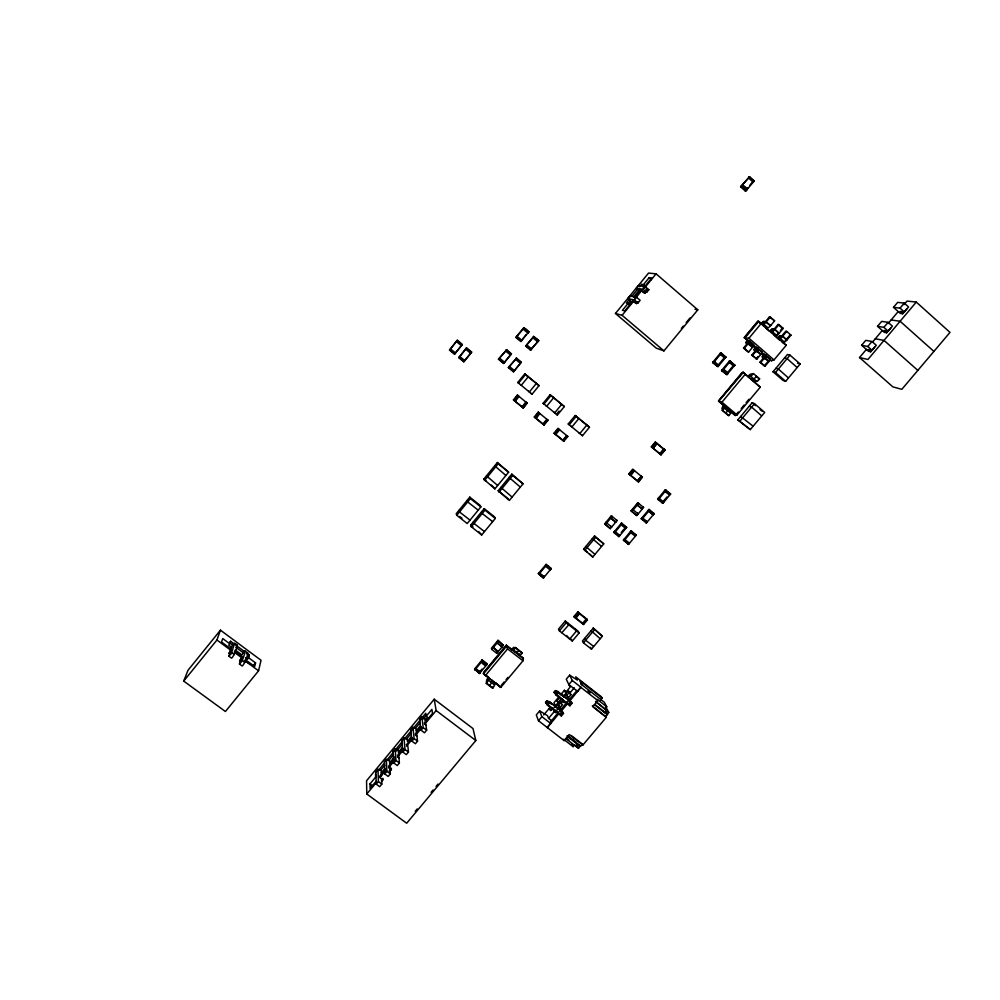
<?xml version="1.0" encoding="UTF-8"?>
<svg xmlns="http://www.w3.org/2000/svg" width="1000" height="1000" viewBox="0 0 1000 1000"><rect width="100%" height="100%" fill="white"/><g stroke="black" fill="none" stroke-linecap="round" stroke-linejoin="round"><path stroke-width="1.5" d="M570.55 701.475L555.4 690.612L554.113 692.15L556.087 695.05L569.35 704.575L569.913 705.812L572.05 703.275L570.462 701.25M555.4 690.612L557.788 691.488L566.7 698.4C572.025 702.487 560.013 685.113 569.875 699.963M563.7 697.062L565.837 694.737M421.75 716.737L419.65 719.262L421.062 730.225L424.487 732.8L426.637 730.212L423.212 727.638L421.825 716.55L424.95 718.2L425.588 722.712M234.513 651.025L242.4 656.862L239.537 661.137L240.987 658.6L239.462 664.025L242.125 665.987C244.025 665.938 250.55 648.525 246.4 653.75M239.462 664.025C243.925 660.738 247.65 643.15 242 655L235.312 650.05M421.35 726.812L415.462 733.888L416.788 734.875L417.537 741.15L415.4 743.737L411.962 741.175L414.113 738.587L412.938 727.25L416.075 728.875L416.625 733.487M411.962 741.175L410.763 729.975L411.375 729.825M412.375 737.613L406.5 744.688L407.962 747.025L408.45 752.075L406.312 754.65L402.887 752.1L405.025 749.525L403.988 738.025L407.212 739.55L407.4 741.425L411.287 736.75M402.887 752.1L401.875 740.662L402.512 740.512M237.175 645.138C231.488 638.513 230.175 654.388 228.812 656.15L231.475 658.125C233.463 657.975 239.175 642.475 236.562 645.487M234.575 643.2L231.663 652.625L228.812 656.15M398.875 756.45L399.387 762.987L397.25 765.55L393.812 763.012L395.95 760.438L395.2 748.612L398.375 750.188L398.75 755M393.812 763.012L393.025 751.338L394.275 751.413M389.938 767.2L390.337 773.875L388.2 776.438L384.762 773.9L386.9 771.325L386.35 759.262L389.55 760.825L389.85 765.725M384.762 773.9L384.588 761.75M381.575 778.763L381.812 784.125L379.688 786.688L376.25 784.15L378.375 781.587L378.025 769.3L381.238 770.825L381.45 775.825M376.25 784.15L375.838 772.025L376.512 771.825M729.275 411.5L729.762 410.913L735.387 415.487L737.062 414.975L760.263 387.2L743.325 372.362L741.637 373.075L718.625 400.7L724.137 405.925L723.388 407.062L730.413 412.7A2.487 0.65 -49 0 1 729.525 414.9L728.35 415.462L722.175 410.238L723 409.15M258.562 670.812L261.025 660.275L220.438 630.163L188.012 670.263L183.7 681.087L225.425 711.513L258.562 670.812L244.4 660.337M246.762 653.238L249.25 655.075L248.55 657.7L255.562 662.887L254.662 666.538L245.963 660.1M493.263 686.587L492.612 688.263L494.438 685.638L495.012 682.65M522.975 660.8L507.6 648.875L506.25 645.2L484.2 671.7L483.488 673.8L500.75 687.438L522.975 660.8L523.288 658.188L518.088 654.15L518.55 653.587M245.562 657.638L247.463 659.05L249.25 655.075M230.75 654.638L228.988 653.337L231.575 649.463L221.55 642.038L222.738 638.575L229.8 643.812L228.713 645.163L231.588 647.288M228.988 653.337L231.575 649.463M229.8 643.812L230.613 641.263L244.275 651.4M183.7 681.087L216.938 640.013L220.438 630.163M726.488 409.487L727.212 408.537M729.1 414.538L728.35 415.462M763.838 357.562L765.913 355.175L770.3 358.975A3.237 0.825 -48.4 0 1 769.463 360.887L765.088 366.175L764.262 365.925L759.95 362.212L763.838 357.562L762.25 356.925A3.225 0.8 -48.5 0 1 763.1 355.012L764.5 354.513L767.712 357.287M770.875 360.662L774.013 359.925L786.263 345.25L757.962 321.175L744.262 337.65L759.488 350.325L756.338 347.45L754.95 347.975A3.237 0.787 -48.5 0 0 754.087 349.875L755.65 350.462L757.725 348.088L762.113 351.887A3.237 0.8 -48.5 0 1 761.263 353.812L756.888 359.1L751.75 355.15L755.638 350.475L756.675 350.412L761 354.15M751.338 344.3L752.463 344.1L748.15 340.375L746.775 340.913A3.237 0.762 -48.6 0 0 745.9 342.8L747.45 343.3L749.5 340.975L753.913 344.8A3.25 0.775 -48.6 0 1 753.037 346.7L748.662 352.013L747.862 351.788L743.538 348.05L747.438 343.363M751.725 347.137L752.537 347.35L747.4 343.4L748.438 343.3L752.775 347.038L751.762 347.1M778.913 324.613L778.062 324.45L774.112 329.175L772.425 328.9L770.588 331.262L772.375 331.55A3.262 0.787 -48.3 0 0 774.463 329.925L778.913 324.613L783.238 328.375L778.775 333.675A3.262 0.8 -48.2 0 1 776.688 335.3L774.875 335L769.912 330.863M774.062 329.188L772.225 331.562L776.525 335.312L778.375 332.938M780.15 335.625L779.987 335.637A3.237 0.8 -48.2 0 0 777.913 337.25C776.275 339.35 780.475 336.85 780.15 335.625L781.888 335.9L785.8 331.2L786.675 331.388L790.987 335.138L786.525 340.425A3.25 0.825 -48.1 0 1 784.425 342.038L782.6 341.712L777.625 337.575M781.812 335.938L779.975 338.312L778.25 338.025M770.263 317.075L769.425 316.913L765.475 321.65L763.825 321.413L761.975 323.775L763.737 324.025A3.262 0.762 -48.4 0 0 765.812 322.388L770.263 317.075L774.6 320.85L770.138 326.163A3.262 0.775 -48.3 0 1 768.05 327.788L766.287 327.525L758.775 321.325L745.05 337.85L748.938 338.237L774.013 359.925M765.425 321.675L763.575 324.05L767.9 327.812M494.35 682.613L494.175 682.837A2.737 0.688 -52.8 0 0 493.562 683.7M449.425 349.988L457.3 340.25L462.375 344.462L454.475 354.2L449.637 350.238L457.3 340.25M458.713 357.587L466.575 347.875L471.662 352.088L463.775 361.812L458.95 357.863L466.575 347.875M464.75 360.6L459.9 356.613L458.975 357.312L463.8 361.262M466.362 348.2L465.812 349.312L470.675 353.3M230.613 641.263L229.537 642.613L233.263 645.362M247.463 659.05L248.55 657.7M521 341.625L515.862 337.438L523.763 327.713L528.925 331.887L520.625 341.4M498.45 359.263L506.675 349.825L498.45 359.263L503.562 363.475L511.45 353.775L506.325 349.575M524.15 327.912L515.862 337.438M252.787 666.287L255.562 662.887M525.837 334.975L521.213 341.3L516.438 337.325M528.925 331.887C526.975 334.5 528.7 329.05 523.562 328.05M506.388 350.1L511.163 354.05L510.425 354.963L505.688 351.05M530.825 350.3L525.675 346.112L533.575 336.413L538.737 340.6L530.425 350.05L538.737 340.6M508.35 367.6L516.587 358.2L508.35 367.6L513.462 371.812L521.35 362.137L516.225 357.938M533.987 336.637L525.675 346.112M517.788 382.45L524.775 373.888L539.05 385.65L532.038 394.212L517.788 382.45L518.538 383.1L525.562 374.513M517.362 395.062L517.987 395.613L514.062 400.425L513.45 399.85L517.362 395.062L527.2 403.175L523.275 407.975L513.8 400.225L517.7 395.337M523.275 407.975L526.812 402.812M513.45 399.85L522.888 407.6L526.862 402.9M615.438 313.475L648.55 273.062L656.075 273.837L697.812 309.825L663.938 350.875L656.287 348.175L615.438 313.475L622.075 315.3L663.938 350.875M627.837 298.625L630 295.963L636.538 297.25L640.138 300.325L637.975 302.975L630.775 301.438L627.837 298.625L634.362 299.9L637.975 302.975M634.888 297.962L640.35 291.3L636.325 288.275L638.5 285.6L645.238 286.625L648.838 289.725L646.663 292.375L642.875 291.725M543.125 403.3L550.087 394.787L564.362 406.538L557.375 415.062L543.125 403.3L543.987 404.05L551 395.5M629.237 299.462L626.388 302.938L629.513 304.513L631.85 301.663M632.1 295.988L637.8 289.025M639.7 286.712L641.6 284.387L643.45 284.662L644.825 285.85L643.263 287.75M538.212 412.163L538.875 412.75L534.95 417.537L534.3 416.938L538.212 412.163L548.025 420.275L544.1 425.037L534.7 417.337L538.55 412.45M483.75 479.175L497.4 462.512L508.612 472.175L494.888 488.888L483.75 479.175L486.05 481.025M628.138 303.337L622.413 310.325L624.763 310.925L632.9 301L636.5 303.575L637.925 301.825M643.45 284.662L649.2 277.638L651.787 277.95L643.625 287.913M630.612 300.637L627.762 304.113L629.513 304.513M633.462 297.162L639.175 290.2M469.787 497.137L456.2 513.713L456.763 515.275L467.212 523.538L480.863 506.912L480.163 505.4L469.787 497.137L470.425 498.612L480.863 506.912M484.475 480.538L498.212 463.787L497.4 462.512M634.65 298.05L641.087 290.2L645.1 293.087L647.25 290.462M456.763 515.275L470.425 498.612M636.35 297.087L641.888 290.338M634.362 299.9L636.538 297.25M636.375 288.2L643.062 289.288L645.238 286.625M622.075 315.3L633.675 301.163M644.425 288.038L656.075 273.837M641.087 290.2L644.287 292.95L645.725 291.2M544.412 423.237L547.337 419.663L548.025 420.275M547.587 419.862L543.763 424.75L534.3 416.938M740.588 186.8L749.613 176.762L754.225 180.888L746.1 190.775L745.188 190.9L740.588 186.8L749.613 176.762M741.637 186.375C742.525 183.525 748.938 189.25 746.25 190.475L740.938 186.475M748.5 178.012L749.262 177.087L753.863 181.213L753.213 182.125L748.6 178M559.062 411.075L556.45 414.25L557.375 415.062M498.175 490.737L511.812 474.125L523.05 483.812L509.338 500.462L498.175 490.737L508.475 499M470.65 525.15L484.225 508.638L494.538 516.85L495.325 518.425L481.688 535L471.3 526.775L470.65 525.15L472.95 526.962M745.188 190.9L747.938 187.55M749.675 185.438L753.15 181.325M498.975 492.163L512.7 475.462L511.812 474.125M471.3 526.775L484.95 510.163L484.225 508.638M558.013 428.413L558.713 429.038L554.8 433.787L554.1 433.162L558.013 428.413L567.8 436.5L563.888 441.25L554.55 433.6L558.462 428.837M554.438 433.45L558.35 428.7M568.237 423.963L575.2 415.513L589.462 427.262L582.487 435.725L568.237 423.963L569.225 424.812L576.213 416.312M562.725 440.3L566.638 435.538M564.15 439.425L567.087 435.863L563.55 440.962M564.388 439.613L567.325 436.05L567.8 436.5M681.388 328.387L683.3 326.062M686.175 322.587L690 317.95M712.638 362.463L720.562 352.925L721.4 353.175L725.938 357.062L718 366.625L712.638 362.463L718 366.625M713.612 362.413L718.15 366.287L717.513 366.075L712.975 362.2L714.45 361.55L718.9 365.4M724.85 358.225L720.312 354.338L721.062 353.45L720.413 353.25M434.237 699.212L366.562 780.75L366.775 794L406.675 823.238L475.825 740.537L473 728.562L434.237 699.212L436.125 710.537L475.825 740.537M538.4 573.6L546.075 564.362L550.662 568.013L551.1 568.75L543.413 578L538.4 573.6L543.413 578M713.462 362.738L721.4 353.175M538.812 574.35L546.5 565.1L546.075 564.362M375.838 772.025L377.925 769.525M384.175 761.988L386.262 759.475M393.025 751.338L395.112 748.825M401.875 740.662L403.975 738.138M410.763 729.975L412.85 727.45M378.475 770.263L384.387 763.138M386.362 760.763L393.263 752.463M395.225 750.088L402.125 741.775M405.087 738.213L425.788 713.288L426.2 716.225L427.512 717.212L425.2 720M380.775 770.037L384.712 765.3M388.65 760.55L393.575 754.613M396.538 751.05L402.45 743.938M406.388 739.188L411.325 733.25M415.262 728.512L420.188 722.575M423.15 719.013L426.1 715.462M376.087 781.275L370.1 788.487L370 783.888L375.625 777.125L375.525 773.825M426.2 716.225L431.887 709.388L432.512 713.363L424.45 723.075L425.962 725.375M717.175 366.337L725.088 356.8L725.938 357.062M717.513 366.075L718.25 365.175M724.188 358.025L725.588 357.337L720.562 352.925M543 577.238L543.95 576.087M549.75 569.25L550.662 568.013M633.55 469.9L629.65 474.6L628.825 473.9L632.712 469.212L642.45 477.238L638.562 481.925L629.175 474.188L633.062 469.5M651.325 446.812L655.225 442.1L656.112 442.75L652.2 447.463L651.325 446.812L661.087 454.837L665.013 450.138L655.913 442.562L651.988 447.275L661.087 454.837M651.675 447.1L655.588 442.388M381.325 772.825L384.9 768.512M389.663 762.775L394.5 756.95M398.525 752.113L402.4 747.438M416.3 730.713L420.188 726.038M543.612 577.625L538.688 573.4L543.612 577.625L544.325 576.763L539.775 573.2M550.475 568.387L550.138 569.913L545.538 566.25M629.438 474.425L633.337 469.725M385.225 769.562L379.825 776.075L379.875 777.513L382.938 779.775L381.538 781.462M394.462 759.175L388.6 766.213L388.688 767.625L391.375 769.613L389.263 772.163M403.413 748.4L397.55 755.462L397.65 756.838L398.975 757.825M634.412 470.613L630.575 475.363L634.475 470.662M379.875 777.513L385.3 770.987M366.775 794L376.25 782.6M388.688 767.625L394.562 760.562M397.65 756.838L403.525 749.762M406.625 746.038L412.512 738.95M416.95 736.213L415.625 735.212L421.525 728.112M424.625 724.375L436.125 710.537M421.062 730.225L423.212 727.638M721.575 370.487L729.488 360.962L730.35 361.238L734.862 365.112L726.938 374.65L721.575 370.487L726.938 374.65M381.475 780.013L382.875 778.325L382.938 779.775M389.188 770.738L391.287 768.2L391.375 769.613M497.975 640.4L491.388 648.312L491.763 649.438L496.763 653.312L503.363 645.375L497.975 640.4L503.363 645.375M748.938 338.237L761.213 323.462M727.825 373.425L726.425 374.087L721.912 370.225L722.562 370.45C724.25 366.788 733.337 380.213 723.312 369.55M729.262 362.4L730 361.5L734.525 365.375L733.875 366.3L729.35 362.425M474.588 668.988L482.137 659.9L486.737 663.438L487.025 664.388L479.462 673.487L474.588 668.988L478.038 671.637M722.412 370.775L730.35 361.238M480.375 672.237L479.663 673.1L475.05 669.55L475.763 668.7L480.375 672.237L475.788 668.812M486.538 663.825L486.763 664.562C486.025 667.087 479.738 662.288 482.15 661.012L481.938 660.288L487.025 664.388M491.763 649.438L498.363 641.5M474.837 669.95L482.413 660.837L482.137 659.9M743.538 348.05L744.325 348.275L748.7 342.962A3.25 0.762 -48.6 0 0 749.575 341.05L748.025 340.562L745.975 342.875M726.087 374.35L734 364.837L734.862 365.112M660.4 454.363L664.312 449.663M482.013 669.112L479.188 672.525L479.462 673.487M638.2 481.637L642.1 476.95M583.587 549.125L594.538 535.962L603.75 543.862L592.75 557.05L583.587 549.125L587.062 551.9M604.675 523.85L611.388 515.775L617.05 520.575L610.312 528.65L604.675 523.85L610.312 528.65M605.363 524.637L612.1 516.55L611.388 515.775M584.625 550.525L595.625 537.3L594.538 535.962M483.325 673.213L506.6 645.25M766.05 328.2L769.513 331.213L770.2 330.538A3.25 0.787 -48.3 0 1 772.275 328.925L772.425 328.9M756.338 347.45L754.163 349.95L756.312 351.8M485.35 675.612L507.6 648.875M751.75 355.15L752.562 355.375L756.938 350.075A3.237 0.787 -48.6 0 0 757.8 348.162L756.213 347.638L759.438 350.425M488.738 677.825L488.137 680.8L486.312 683.425L492.612 688.263M518.088 654.15L518.3 654.712C519.425 652.887 520.6 656.7 522.062 652.95L515.55 647.513L514.725 648.45L514.263 647.425A2.737 0.688 -52.4 0 0 512.487 648.512L512.038 649.85L512.938 648.962M756.075 358.875L758 356.55M515.55 647.513L513.888 650L512.975 649M780.425 330.525L782.362 328.2L783.238 328.375M631.112 510.775L637.85 502.7L643.562 507.463L636.812 515.562L631.112 510.775L636.812 515.562M738.312 412L735.387 415.487L719 401.575L721.975 402.175L745.212 374.288L743.325 372.362L718.5 401.35L742.8 372.188L760.263 387.2M613.812 532.3L621.538 523.038L626.675 527.362L618.938 536.638L613.812 532.3L614.4 532.962L622.137 523.663L621.538 523.038M620.638 524.263L621.362 523.387L626.375 527.575L625.175 527.95M631.875 511.538L638.625 503.425L637.85 502.7M491.875 680.238L491.287 683.225L489.462 685.85M515.175 652.288L515.875 651.488M764.5 354.513L762.325 357L764.475 358.85M518.913 650.512L516.875 652.525L516.1 651.425M723.625 405.7L722.95 406.525A2.825 0.712 -49.1 0 0 721.975 408.65L722.987 409.113M759.95 362.212L760.775 362.463L765.15 357.163A3.237 0.812 -48.5 0 0 766 355.25L764.4 354.625L767.6 357.475M786.675 331.388L782.225 336.688A3.262 0.812 -48.2 0 1 780.125 338.3L784.275 342.05L790.1 334.95L790.987 335.138M722.175 410.238L723.35 409.663A2.487 0.637 -49.1 0 0 724.25 407.463M753.438 373.587L752.763 374.387A2.512 0.637 -48.6 0 1 750.45 376.05L747.913 376.575L748.6 375.75A2.837 0.712 -48.7 0 1 750.788 374.087L753.438 373.587L759.6 378.875L758.925 379.675A2.512 0.65 -48.6 0 1 756.6 381.325L754.587 382.025M621.25 532.5L624.138 529.038M625.112 527.875L626.075 526.712L626.675 527.362M521.237 653.112L521.838 652.387M751.525 379.387L753.525 378.688A2.512 0.637 -48.6 0 0 755.85 377.038L756.525 376.225M765.225 364.775L770.225 358.888M725.775 413.088L726.438 412.287A2.487 0.637 -49.1 0 0 727.337 410.075L726.475 409.688M501.2 685.487L504.113 682M506.05 679.675L507.987 677.35M623.4 540.075L631.125 530.825L636.263 535.15L628.525 544.412L623.4 540.075L624 540.737L631.737 531.475L631.125 530.825M641.237 518.7L648.975 509.425L654.15 513.725L646.4 523.025L641.237 518.7L641.875 519.325L649.638 510.025L648.975 509.425M657.625 499.05L665.4 489.75L666.1 490.312L658.312 499.637L657.625 499.05L662.825 503.35L670.612 494.038L665.4 489.75M624.175 540.375L624.362 538.913M630.225 532.05L630.95 531.188L635.95 535.363L635.462 534.85M642.05 518.962L642.2 517.55M653.325 513.475L653.838 513.95L648.812 509.775L648.012 510.588M665.775 490.538L664.425 490.913M758.413 379.425L759.6 378.875M646.712 521.237L645.75 522.388L646.4 523.025M663.1 501.6L666.988 496.95M741.225 408.5L744.137 405.012M746.087 402.688L749 399.2M773.012 371.763L787.45 354.487L790 355.15L800.175 363.975L785.662 381.312L783.138 380.5L773.012 371.763L775.487 372.525L785.662 381.312M565.25 621.038L558.488 629.138L559.388 630.887L572.325 641.05L579.113 632.938L578.112 631.175L565.25 621.038L566.188 622.75L579.113 632.938M559.388 630.887L566.188 622.75M775.487 372.525L790 355.15M737.837 419.888L752.163 402.738L754.5 403.688L764.7 412.4L750.3 429.6L737.837 419.888L750.3 429.6M578.15 612.263L578.538 612.9L574.712 617.475L574 616.5L577.812 611.938L586.862 619.1M574.338 616.825L577.2 613.4M577.812 611.938L578.312 612.775L574.487 617.337L583.55 624.5L587.375 619.938L586.638 618.962M740.088 420.938L754.5 403.688M415.225 811.312L417.212 808.938M431.075 792.35L433.062 789.975M436.037 786.425L438.013 784.05M583.212 624.188L587.038 619.625M593.263 628.125L582.438 641.025L583.462 642.837L591.487 649.15L602.35 636.213L593.263 628.125L602.35 636.213M583.462 642.837L594.325 629.875M561.938 711.4L563.5 713.438L561.362 715.987L560.825 714.712L547.525 705.25L545.575 702.337L546.85 700.8L549.237 701.675L559.212 709.212L557.812 704.65L559.462 705.725L561.362 710.088M545.825 702.95L546.85 700.8M554.388 692.75L555.662 691.225M551.6 720.688L548.575 718.35L547.487 715.638L539.65 710.913L536.287 714.938L538.475 720.738L564.087 740.612L569.2 734.55L582.863 745.05L606.337 717.262L592.275 705.85M569.663 675.15L566.275 679.2L568.837 684.575L577.5 691.312L580.938 687.237L572.275 680.487L569.663 675.15L577.35 680.088L575.725 676.838L601.475 696.912L602.112 698.1L600.438 700.088M557.087 711.55L547.1 704.212L549.237 701.675L562.013 711.625L559.85 714.038M550.775 702.85L548.387 701.988L547.362 704.137L549.062 706.425M557.625 696.237L555.913 693.938L557.2 692.412L559.763 693.688M538.475 720.738L541.888 716.675L539.65 710.913M568.837 684.575L572.275 680.487M543.7 714.963L549.412 708.162L551.75 709.963M558.737 697.062L554 702.712L555.025 705.125M560.638 694.8L564.438 690.288L566.763 692.087M562.975 699.85L564.237 702.688L561.462 698.688L559.788 700.688L561.287 701.85L559.4 704.1L557.025 700.925L559.738 697.688M552.263 708.425L550.425 710.612L549.412 708.162M554.038 707.537L557.9 702.938M568.688 697.4L571.013 694.625L568.2 690.675L563.362 696.438L562.463 694.45M557.388 704.8L555.25 707.113L556.438 707.562M561.825 701.087L560.013 703.238L557.025 700.925M566.8 695.3L569.7 691.838M870.688 351.763L868.462 351.287L861.625 345.25L865.775 340.325L871.975 341.512L876.275 345.312L872.075 350.3L868.1 349.475L870.688 351.763L874.85 346.812M886.663 332.775L884.362 332.388L877.537 326.325L881.688 321.375L888.1 322.337L892.4 326.163L888.188 331.163L884.075 330.475L886.663 332.775L890.837 327.812M902.688 313.738L900.312 313.438L893.487 307.337L897.663 302.375L904.275 303.1L908.562 306.938L904.338 311.962L900.1 311.425L902.688 313.738L906.875 308.762M548.575 718.35L554.275 711.575L553.062 708.688M560.225 707.463L562.55 704.7L561.038 703.525L562.725 701.513M571.013 694.625L569.5 693.45L574.263 687.775M556.025 711.1L558.162 708.562M559.888 710.588L550.188 722.375L550.7 723.662M568.438 700.4L560.413 710.225L563.5 713.438M547.163 727.4L550.575 723.35L541.888 716.675M547.288 727.725L558.725 713.825M560.95 711.475L567.362 703.838L566.812 702.613M572.05 703.275L569.513 701.3L580.938 687.237M861.625 345.25L867.775 346.5L871.975 341.512M877.537 326.325L883.888 327.337L888.1 322.337M893.487 307.337L900.05 308.125L904.275 303.1M568.375 703.888L570.513 701.35M904.025 304.637L907 301.087L916.275 302.075L950 332.388L901.838 389.3L892.9 386.9L859.525 357.55L866.425 349.338M872.337 342.3L882.225 330.55M888.162 323.5L898.075 311.712M560.825 714.712L562.95 712.188M569.35 704.575L571.487 702.038M916.275 302.075L867.95 359.475L859.525 357.55M594.412 704.638L607.038 714.463L608.75 712.438L595.487 701.375L605.062 708.838L606.775 706.812L597.2 699.35L597.837 700.575L592.7 706.675L606.337 717.262M564.087 740.612L563.538 739.287L573.138 746.65L574.837 744.638M575.925 746.363L577.638 744.287L580.15 746.287L578.45 748.312L565.788 738.587M604.525 712.45L606.237 710.425M576.925 747.138L578.638 745.125M605.525 713.288L607.238 711.263M571.1 735.425L582.463 744.163L580.763 746.175L567.125 735.688M605.9 716.425L607.6 714.4L595.138 704.712M754.525 381.238L754.725 381A2.837 0.725 -48.6 0 1 755.238 380.475M761.05 323.7L761.612 323.062A3.25 0.762 -48.4 0 1 763.675 321.438L763.825 321.413M770.537 331.287L769.562 331.262M419.663 719.137L420.538 719.25M638.45 285.675L639.062 286.413M629.95 295.975L630.588 296.762M753.3 181.025L754.225 180.888M747.038 340.575L748.075 340.462M755.212 347.638L756.263 347.537L753.213 345.4M763.363 354.688L764.425 354.6L763.6 354.375M891.125 319.962L900.113 321.262L933.9 351.413M644.825 285.85L641.6 284.387M645.825 289.237L648.838 289.725M644.287 292.95L645.1 293.087M875.3 338.787L884.013 340.4L917.837 370.387M774.6 320.85L769.425 316.913M694.975 309.262L697.812 309.825M760.975 323.787L761.875 323.862M636.5 303.575L632.9 301M784.562 357.938L787.1 358.625L796.938 367.362M755.625 350.5L760.763 354.462M797.562 363.263L800.175 363.975M775.9 368.312L778.388 369.062L788.238 377.75M760.512 351.362L762.038 351.812M729.338 361.287L730 361.5M733.85 365.163L734.525 365.375M556.938 691.8L559.312 692.675M749.3 406.175L751.625 407.137L761.513 415.712M729.762 410.913L729.538 412.287L730.413 412.7M740.7 416.463L752.875 426.025M547.1 701.425L549.663 702.7L547.525 705.25L547.1 703.512L548.638 705.387M548.638 702.6L551.2 703.888M523.112 329.113L527.888 333.088M532.95 337.825L537.7 341.788M517.175 336.413L521.95 340.387M527.013 345.112L531.763 349.062M525.962 345.838L530.712 349.775M521.487 657.025L523.288 658.188M664.1 449.475L665.013 450.138M660.2 454.175L660.725 454.55L664.65 449.837L655.225 442.1M511.45 353.775L503.562 363.475M516.3 358.475L521.062 362.413L513.462 371.812M370 783.888L373.338 786.338M378.375 781.587L381.812 784.125M234.175 652.163L242.075 658.012M245.5 660.888L249.15 663.587M216.938 640.013L231.225 650.588M231.663 652.625L234.325 654.6M242.312 660.512L244.975 662.475M386.9 771.325L390.337 773.875M515.562 359.387L520.363 363.35M395.95 760.438L399.387 762.987M244.975 650.913L247.575 652.837M235.738 647.212L243.2 652.725M405.025 749.525L408.45 752.075M414.113 738.587L417.537 741.15M406.5 744.688L407.825 745.675M424.45 723.075L425.775 724.075L426.637 730.212M569.338 737.1L576.538 742.625M567.487 736.562L577.625 744.35M486.463 675.625L488.562 677.237L487.9 678.025A2.737 0.675 -52.8 0 0 486.625 680.487L486.312 683.425M495.863 682.85L500.75 687.438M500.225 686.65L483.488 673.8L506.8 645.788L523.513 658.75M566.438 738.188L568.837 740.037M488.225 680.05L494.525 684.875M487.188 683.637L492.438 687.663M558.812 714.013L561.362 715.987M554.275 711.575L555.788 712.738L554.975 710.812M482.15 661.012L486.763 664.562M481.438 661.875L486.05 665.425M554.113 692.15L563.337 699.987M567.362 703.838L569.913 705.812M493.038 647.712L498.038 651.587M515.775 648.062L522.062 652.95M513.35 650.037L519.6 654.8M506.25 645.2L512.112 649.75M497 642.95L502 646.825M602.112 698.1L579.788 680.7L581.838 684.762M580.875 684.025L604.362 702.312L606.775 706.812M587.95 690.95L590.312 692.788M581.087 687.537L597.837 700.575M527.463 376.112L528.263 376.737L521.25 385.325L520.487 384.663M566.575 635.5L569.75 639.025L576.538 630.913L575.55 629.15M535.525 382.762L536.35 383.425L529.35 392L528.55 391.3M539.05 385.65L524.775 373.888M574 616.5L583.05 623.65M552.762 397L553.675 397.713L546.675 406.25L545.8 405.487M459.663 516.45L461.975 518.275M478.688 531.512L481.688 535M578.312 612.775L587.375 619.938M560.75 403.587L561.7 404.338L554.7 412.863L553.787 412.062M564.362 406.538L550.087 394.787M551.1 568.75L545.875 564.738L550.812 568.962M577.837 417.688L578.862 418.512L571.875 426.987L570.887 426.138M585.763 424.225L586.825 425.075L579.837 433.537L578.812 432.663M589.462 427.262L575.2 415.513M484.95 510.163L495.325 518.425M490.65 484.712L492.962 486.55M669.9 493.462L670.612 494.038M589.375 553.763L592.75 557.05M669.737 493.812L670.288 494.263L665.238 490.1M498.212 463.787L508.612 472.175M512.7 475.462L523.05 483.812M595.625 537.3L603.75 543.862M665.125 491.475L669.55 495.138M606.625 522.925L611.663 527.038L610.95 526.25M619.913 535.487L615.363 531.8M623.713 539.85L628.7 544.05L628.888 542.575M610.662 518.062L615.612 522.087M499.725 358.3L504.55 362.262L503.762 363.15L498.738 359M509.637 366.65L514.45 370.6M633.125 509.812L638.162 513.938L637.375 513.188M642.837 518.162L647.288 521.788M641.55 518.488L646.562 522.663L646.062 522.175M554.1 433.162L563.413 440.8M450.625 349.025L455.462 352.987M637.175 504.963L642.113 508.988M659.275 498.475L663.8 502.188M628.825 473.9L637.925 481.388M466.562 348.4L471.175 352.163M456.55 341.7L461.388 345.675M508.9 367.55L513.387 371.25M523.763 327.713L528.525 331.688M525.938 330.025L528.325 332.013M533.575 336.413L538.312 340.375M769.862 325.35L770.438 325.825L765.537 321.587L770.7 325.525M722.688 410.462L728.863 415.7M658.6 497.887L657.95 498.825L662.987 503L662.45 502.537M721.975 402.175L737.062 414.975M718.625 400.7L722.075 403.625M731.275 411.45L734.875 415.25M752.163 402.738L755.55 405.625M760.05 409.475L762.3 411.4M637.712 481.213L638.562 481.925M643.062 289.288L646.663 292.375M722.562 370.45L727.087 374.312M662.138 502.762L662.825 503.35M649.2 277.638L651.525 279.65M755.962 376.037L759.038 378.688M750.45 376.05L756.6 381.325M729.488 360.962L734 364.837M581.45 434.825L582.487 435.725M744.325 348.275L748.662 352.013M752.562 355.375L756.888 359.1M760.775 362.463L765.088 366.175M761.675 352.225L771.712 360.9M748.025 340.562L752.337 344.288M747.625 340.562L744.262 337.65L757.962 321.175L761.425 324.188M761.975 352.962L764.2 354.888M778.062 324.45L782.362 328.2M777.35 337.875L779.488 339.738M774.137 335.238L779.412 339.825M782.225 342.275L786.263 345.25M531.225 393.5L532.038 394.212M867.775 346.5L872.075 350.3M883.888 327.337L888.188 331.163M742.4 185.45L747.013 189.55M741.488 186.663L746.1 190.775M743.238 188.525L745.537 190.575M900.05 308.125L904.338 311.962M748.7 176.912L752.15 180M653.487 513.112L654.15 513.725M559.637 429.8L555.675 434.513M642.763 506.725L643.562 507.463M546.85 419.312L542.888 424.038M641.413 508.338L642.212 509.087L636.5 504.312M527.2 403.175L526.55 402.612L522.938 407.688M471.662 352.088L463.775 361.812M563.175 440.613L563.888 441.25M632.463 509.162L633.225 509.913M543.425 424.425L544.1 425.037M457.262 340.763L462.1 344.738L454.475 354.2M636.263 535.15L635.638 534.487L634.675 535.65M635.225 536.237L630.775 532.625M625.65 528.45L621.175 524.825M616.325 519.788L617.05 520.575M614.987 521.4L615.7 522.188L610.05 517.388M629.425 543.175L624.963 539.587M627.925 543.737L628.525 544.412M614.788 531.15L614.125 532.087L619.113 536.275L618.663 535.763M606.013 522.238L606.712 523.025M618.35 535.975L618.938 536.638M455.238 352.725L454.7 353.875L449.7 349.712M545.575 702.337L547.1 704.212M557.175 695.225L555.65 693.337L555.913 693.938M601.413 546.325L592.35 538.587M594.812 554.237L585.775 546.487M520.188 486.975L509.075 477.45M505.763 475.35L494.675 465.85M600.037 638.575L591.087 630.7M586.237 619.05L582.362 623.513M511.975 496.962L500.9 487.413M579.05 744.562L580.15 746.287M582.825 623.525L583.55 624.5M593.525 646.338L585.625 640.25L584.6 638.45M497.537 485.375L486.475 475.85M590.438 647.325L591.487 649.15M494.113 487.475L494.888 488.888M567.825 623.062L568.775 624.8L561.862 632.7M571.362 639.25L572.325 641.05M606.312 707.875L608.75 712.438M606.487 713.413L607.038 714.463M577.65 691.612L577.062 690.413L568.938 700.075L569.513 701.3M492.5 521.55L482.212 513.488L481.5 511.938M569.025 684.812L570.138 687.138L565.525 692.638L564.438 690.288M568.2 690.675L569.5 693.45M478.038 510.05L467.7 501.938L467.062 500.462M582.463 744.163L582.863 745.05M557.788 691.488L558.225 692.5L556.087 695.05L555.65 694.038M559.788 700.688L561.038 703.525M484.325 531.475L474.025 523.45L473.363 521.85M577.962 747.188L578.45 748.312M572.1 744.212L573.138 746.65M469.85 520.013L459.5 511.938L458.913 510.4M501.65 645.85L502.05 646.963L496.662 641.975M497.7 650.6L498.088 651.725L492.713 646.737M496.388 652.175L496.763 653.312M479.45 672.35L479.663 673.1M474.85 668.812L475.05 669.55M415.462 733.888L415.625 735.212M518.875 396.35L514.987 401.188L518.913 396.388M525.975 402.175L522.087 407.013L525.975 402.175M539.75 413.475L535.875 418.3L539.75 413.475M656.975 443.45L653.05 448.175L657.05 443.512M641.25 476.238L637.413 480.988L641.312 476.3M663.787 449.137L659.875 453.837L663.787 449.137M579.388 613.575L575.625 618.237L579.45 613.663M764.887 357.5L763.812 357.587L768.95 361.538L764.887 357.5M775.025 329.288L774.175 329.113L779.075 333.35L775.025 329.288M782.788 336.05L781.925 335.85L786.825 340.1L782.788 336.05M533.688 336.912L538.438 340.875L533.688 336.912M653.112 514.825L648.587 511.125L653.188 514.888"/></g></svg>
